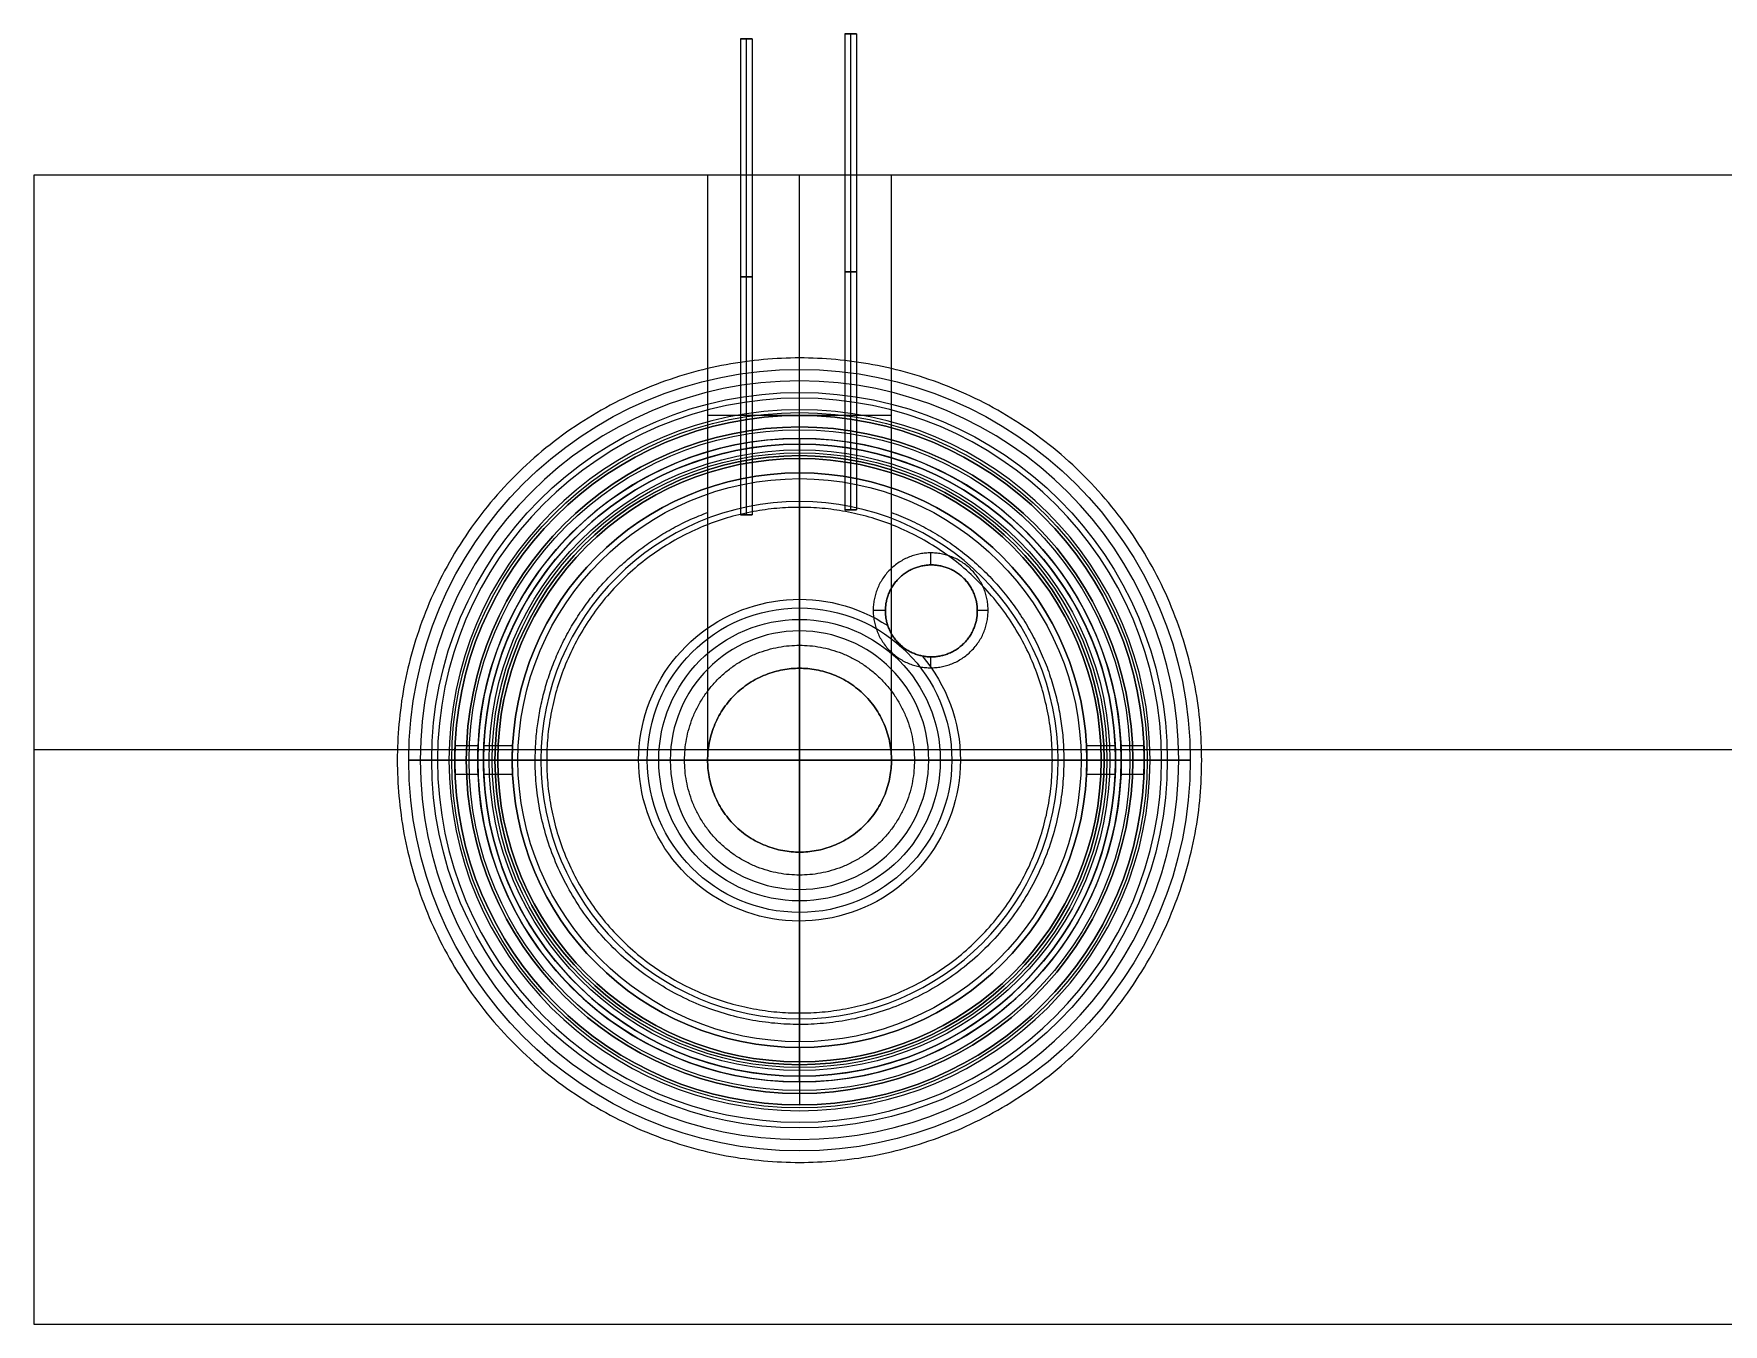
# Model space of a CAD drawing. Header units: millimetres. Extents: x 561 to 1161, y -49 to 63.
# Drawn here: x 561.2 to 708.2, y -49.1 to 63.2 of the extents above; entities that cross this region are included whole.
import ezdxf

# ---------------------------------------------------------------- set-up
doc = ezdxf.new("R2010")
doc.units = ezdxf.units.MM
for name, color, linetype, true_color in [('bobines', 32, 'Continuous', 0xcb5a22), ('Case', 168, 'Continuous', 0x0b0b0b), ('imprimé', 152, 'Continuous', 0x1456c0), ('MDF', 33, 'Continuous', 0xc5a573)]:
    doc.layers.add(name, color=color, linetype=linetype, true_color=true_color)

msp = doc.modelspace()

# ---------------------------------------------------------------- linework, layer by layer
at = {"layer": 'bobines'}
for p, q in [((631.77, 63.21, -188.36), (632.77, 63.21, -188.36)), ((632.27, 63.21, -188.86), (632.27, 63.21, -187.86)), ((622.69, 62.77, -188.36), (623.69, 62.77, -188.36)), ((623.19, 62.77, -188.86), (623.19, 62.77, -187.86)), ((622.69, 21.35, -188.36), (623.69, 21.35, -188.36)), ((623.19, 21.35, -188.86), (623.19, 21.35, -187.86)), ((627.82, 22, -187.15), (627.82, 10, -187.15)), ((627.82, 22, -189.45), (627.82, 10, -189.45)), ((631.77, 21.78, -188.36), (632.77, 21.78, -188.36)), ((632.27, 21.78, -188.86), (632.27, 21.78, -187.86)), ((605.82, 0, -187.15), (617.82, 0, -187.15)), ((605.82, 0, -189.45), (617.82, 0, -189.45)), ((637.82, 0, -187.15), (649.82, 0, -187.15)), ((637.82, 0, -189.45), (649.82, 0, -189.45)), ((627.82, -10, -187.15), (627.82, -22, -187.15)), ((627.82, -10, -189.45), (627.82, -22, -189.45))]:
    msp.add_line(p, q, dxfattribs=at)
at = {"layer": 'bobines', "extrusion": (0, -1, 0)}
for points in [[(632.77, 63.21, -188.36), (632.77, 63.21, -187.86), (632.27, 63.21, -187.86), (631.77, 63.21, -187.86), (631.77, 63.21, -188.36), (631.77, 63.21, -188.86), (632.27, 63.21, -188.86), (632.77, 63.21, -188.86), (632.77, 63.21, -188.36)], [(623.69, 62.77, -188.36), (623.69, 62.77, -187.86), (623.19, 62.77, -187.86), (622.69, 62.77, -187.86), (622.69, 62.77, -188.36), (622.69, 62.77, -188.86), (623.19, 62.77, -188.86), (623.69, 62.77, -188.86), (623.69, 62.77, -188.36)], [(623.69, 42.06, -188.36), (623.69, 42.06, -187.86), (623.19, 42.06, -187.86), (622.69, 42.06, -187.86), (622.69, 42.06, -188.36), (622.69, 42.06, -188.86), (623.19, 42.06, -188.86), (623.69, 42.06, -188.86), (623.69, 42.06, -188.36)], [(632.77, 42.5, -188.36), (632.77, 42.5, -187.86), (632.27, 42.5, -187.86), (631.77, 42.5, -187.86), (631.77, 42.5, -188.36), (631.77, 42.5, -188.86), (632.27, 42.5, -188.86), (632.77, 42.5, -188.86), (632.77, 42.5, -188.36)], [(623.69, 21.35, -188.36), (623.69, 21.35, -187.86), (623.19, 21.35, -187.86), (622.69, 21.35, -187.86), (622.69, 21.35, -188.36), (622.69, 21.35, -188.86), (623.19, 21.35, -188.86), (623.69, 21.35, -188.86), (623.69, 21.35, -188.36)], [(632.77, 21.78, -188.36), (632.77, 21.78, -187.86), (632.27, 21.78, -187.86), (631.77, 21.78, -187.86), (631.77, 21.78, -188.36), (631.77, 21.78, -188.86), (632.27, 21.78, -188.86), (632.77, 21.78, -188.86), (632.77, 21.78, -188.36)]]:
    msp.add_rational_spline(points, [1, 0.707106781187, 1, 0.707106781187, 1, 0.707106781187, 1, 0.707106781187, 1], degree=2, knots=[0, 0, 0, 0.785398, 0.785398, 1.570796, 1.570796, 2.356194, 2.356194, 3.141593, 3.141593, 3.141593], dxfattribs=at)
at = {"layer": 'bobines'}
for points in [[(631.77, 63.21, -188.36), (631.77, 42.5, -188.36), (631.77, 21.78, -188.36)], [(632.27, 63.21, -187.86), (632.27, 42.5, -187.86), (632.27, 21.78, -187.86)], [(632.27, 63.21, -188.86), (632.27, 42.5, -188.86), (632.27, 21.78, -188.86)], [(632.77, 63.21, -188.36), (632.77, 42.5, -188.36), (632.77, 21.78, -188.36)], [(622.69, 62.77, -188.36), (622.69, 42.06, -188.36), (622.69, 21.35, -188.36)], [(623.19, 62.77, -187.86), (623.19, 42.06, -187.86), (623.19, 21.35, -187.86)], [(623.19, 62.77, -188.86), (623.19, 42.06, -188.86), (623.19, 21.35, -188.86)], [(623.69, 62.77, -188.36), (623.69, 42.06, -188.36), (623.69, 21.35, -188.36)], [(627.82, 22, -187.15), (627.82, 22, -188.3), (627.82, 22, -189.45)], [(627.82, 10, -189.45), (627.82, 10, -188.3), (627.82, 10, -187.15)], [(617.82, 0, -189.45), (617.82, 0, -188.3), (617.82, 0, -187.15)], [(605.82, 0, -187.15), (605.82, 0, -188.3), (605.82, 0, -189.45)], [(637.82, 0, -189.45), (637.82, 0, -188.3), (637.82, 0, -187.15)], [(649.82, 0, -187.15), (649.82, 0, -188.3), (649.82, 0, -189.45)], [(627.82, -10, -189.45), (627.82, -10, -188.3), (627.82, -10, -187.15)], [(627.82, -22, -187.15), (627.82, -22, -188.3), (627.82, -22, -189.45)]]:
    msp.add_open_spline(points, degree=2, dxfattribs=at)
for points, knots in [([(649.82, 0, -187.15), (649.82, -22, -187.15), (627.82, -22, -187.15), (605.82, -22, -187.15), (605.82, 0, -187.15), (605.82, 22, -187.15), (627.82, 22, -187.15), (649.82, 22, -187.15), (649.82, 0, -187.15)], [0, 0, 0, 34.557519, 34.557519, 69.115038, 69.115038, 103.672558, 103.672558, 138.230077, 138.230077, 138.230077]), ([(649.82, 0, -189.45), (649.82, -22, -189.45), (627.82, -22, -189.45), (605.82, -22, -189.45), (605.82, 0, -189.45), (605.82, 22, -189.45), (627.82, 22, -189.45), (649.82, 22, -189.45), (649.82, 0, -189.45)], [0, 0, 0, 34.557519, 34.557519, 69.115038, 69.115038, 103.672558, 103.672558, 138.230077, 138.230077, 138.230077]), ([(649.82, 0, -188.3), (649.82, -22, -188.3), (627.82, -22, -188.3), (605.82, -22, -188.3), (605.82, 0, -188.3), (605.82, 22, -188.3), (627.82, 22, -188.3), (649.82, 22, -188.3), (649.82, 0, -188.3)], [0, 0, 0, 34.557519, 34.557519, 69.115038, 69.115038, 103.672558, 103.672558, 138.230077, 138.230077, 138.230077]), ([(637.82, 0, -187.15), (637.82, 10, -187.15), (627.82, 10, -187.15), (617.82, 10, -187.15), (617.82, 0, -187.15), (617.82, -10, -187.15), (627.82, -10, -187.15), (637.82, -10, -187.15), (637.82, 0, -187.15)], [0, 0, 0, 15.707963, 15.707963, 31.415927, 31.415927, 47.12389, 47.12389, 62.831853, 62.831853, 62.831853]), ([(637.82, 0, -189.45), (637.82, 10, -189.45), (627.82, 10, -189.45), (617.82, 10, -189.45), (617.82, 0, -189.45), (617.82, -10, -189.45), (627.82, -10, -189.45), (637.82, -10, -189.45), (637.82, 0, -189.45)], [0, 0, 0, 15.707963, 15.707963, 31.415927, 31.415927, 47.12389, 47.12389, 62.831853, 62.831853, 62.831853]), ([(637.82, 0, -188.43), (637.82, 10, -188.43), (627.82, 10, -188.43), (617.82, 10, -188.43), (617.82, 0, -188.43), (617.82, -10, -188.43), (627.82, -10, -188.43), (637.82, -10, -188.43), (637.82, 0, -188.43)], [0, 0, 0, 15.707963, 15.707963, 31.415927, 31.415927, 47.12389, 47.12389, 62.831853, 62.831853, 62.831853])]:
    msp.add_rational_spline(points, [1, 0.707106781187, 1, 0.707106781187, 1, 0.707106781187, 1, 0.707106781187, 1], degree=2, knots=knots, dxfattribs=at)
at = {"layer": 'Case'}
for p, q in [((639.23, 18.04, 70.71), (639.23, 16.99, 70.71)), ((634.23, 13.04, 70.71), (635.29, 13.04, 70.71)), ((643.29, 13.04, 70.71), (644.23, 13.04, 70.71)), ((639.23, 8.99, 70.71), (639.23, 8.04, 70.71))]:
    msp.add_line(p, q, dxfattribs=at)
at = {"layer": 'Case', "extrusion": (1, 0, 0)}
for points in [[(30, -30.09), (34, -63.09)], [(34, -63.09), (26.5, -68.09)], [(30, 49.91), (33, 67.91)], [(33, 67.91), (28, 71.91)], [(30, -6.09), (30, -30.09)], [(30, -5.59), (30, 49.91)], [(24.5, -66.09), (29, -63.09)], [(29, -63.09), (25, -30.09)], [(28, 10.41), (28, -5.59)], [(27.5, 8.91), (27.5, -6.09)], [(22.5, 68.91), (27.5, 64.91)], [(27.5, 64.91), (25, 49.91)], [(25, 9.91), (26.5, 9.91)], [(25, -30.09), (25, 9.91)], [(25, 49.91), (25, 10.41)], [(0, -6.09), (0, -30.09)], [(0, -5.59), (0, 0.9)], [(0, 3.4), (0, 49.91)], [(0, 10.41), (0, 3.4)], [(0, 0.9), (0, -5.59)], [(0, 8.91), (0, 3.4)], [(0, 0.9), (0, -6.09)], [(0, -30.09), (0, 0.9)], [(0, 3.4), (0, 9.91)], [(0, 49.91), (0, 10.41)], [(0, -30.09), (0, 0.9)], [(0, 3.4), (0, 9.91)], [(0, 49.91), (0, 10.41)], [(0, 0.9), (0, -6.09)], [(0, 10.41), (0, 3.4)], [(0, 0.9), (0, -5.59)], [(0, -6.09), (0, -30.09)], [(0, -5.59), (0, 0.9)], [(0, 3.4), (0, 49.91)], [(0, 8.91), (0, 3.4)], [(-22.5, 68.91), (-27.5, 64.91)], [(-24.5, -66.09), (-29, -63.09)], [(-29, -63.09), (-25, -30.09)], [(-25, -30.09), (-25, 9.91)], [(-25, 9.91), (-26.5, 9.91)], [(-27.5, 64.91), (-25, 49.91)], [(-25, 49.91), (-25, 10.41)], [(-34, -63.09), (-26.5, -68.09)], [(-27.5, 8.91), (-27.5, -6.09)], [(-28, 10.41), (-28, -5.59)], [(-33, 67.91), (-28, 71.91)], [(-30, -6.09), (-30, -30.09)], [(-30, -30.09), (-34, -63.09)], [(-30, -5.59), (-30, 49.91)], [(-30, 49.91), (-33, 67.91)]]:
    msp.add_lwpolyline(points, dxfattribs=at)
at = {"layer": 'Case'}
for points in [[(627.82, 27.5), (627.82, 30)], [(627.82, 28), (627.82, 30)], [(627.82, 28), (627.82, 8)], [(627.82, 25), (627.82, 28)], [(627.82, 26.5), (627.82, 0)], [(627.82, 0), (627.82, 24.5)], [(627.82, 8), (627.82, 22.5)], [(600.32, 0), (597.82, 0)], [(599.82, 0), (597.82, 0)], [(599.82, 0), (619.82, 0)], [(602.82, 0), (599.82, 0)], [(601.32, 0), (627.82, 0)], [(627.82, 0), (603.32, 0)], [(619.82, 0), (605.32, 0)], [(627.82, 0), (652.32, 0)], [(654.32, 0), (627.82, 0)], [(627.82, -26.5), (627.82, 0)], [(627.82, 0), (627.82, -24.5)], [(655.82, 0), (635.82, 0)], [(635.82, 0), (650.32, 0)], [(652.82, 0), (655.82, 0)], [(655.32, 0), (657.82, 0)], [(655.82, 0), (657.82, 0)], [(627.82, -28), (627.82, -8)], [(627.82, -8), (627.82, -22.5)], [(627.82, -25), (627.82, -28)], [(627.82, -27.5), (627.82, -30)], [(627.82, -28), (627.82, -30)]]:
    msp.add_lwpolyline(points, dxfattribs=at)
at = {"layer": 'Case', "extrusion": (0, 1, 0)}
for points in [[(-597.82, -30.09), (-593.82, -63.09)], [(-593.82, -63.09), (-601.32, -68.09)], [(-597.82, 49.91), (-594.82, 67.91)], [(-594.82, 67.91), (-599.82, 71.91)], [(-603.32, -66.09), (-598.82, -63.09)], [(-598.82, -63.09), (-602.82, -30.09)], [(-605.32, 68.91), (-600.32, 64.91)], [(-600.32, 64.91), (-602.82, 49.91)], [(-602.82, 9.91), (-601.32, 9.91)], [(-650.32, 68.91), (-655.32, 64.91)], [(-652.32, -66.09), (-656.82, -63.09)], [(-652.82, 9.91), (-654.32, 9.91)], [(-656.82, -63.09), (-652.82, -30.09)], [(-655.32, 64.91), (-652.82, 49.91)], [(-661.82, -63.09), (-654.32, -68.09)], [(-660.82, 67.91), (-655.82, 71.91)], [(-657.82, -30.09), (-661.82, -63.09)], [(-657.82, 49.91), (-660.82, 67.91)]]:
    msp.add_lwpolyline(points, dxfattribs=at)
at = {"layer": 'Case'}
for centre, radius in [((627.82, 0, -63.09), 34), ((627.82, 0, -46.59), 32), ((627.82, 0, -65.59), 30.25), ((627.82, 0, -6.09), 30), ((627.82, 0, -30.09), 30), ((627.82, 0, -18.09), 30), ((627.82, 0, -63.09), 29), ((627.82, 0, -6.09), 28.75), ((627.82, 0, -6.09), 27.5), ((627.82, 0, 8.91), 27.5), ((627.82, 0, -46.59), 27), ((627.82, 0, 9.41), 27), ((627.82, 0, -64.59), 26.75), ((627.82, 0, -68.09), 26.5), ((627.82, 0, 9.91), 26.5), ((627.82, 0, 9.91), 26.25), ((627.82, 0, -30.09), 25), ((627.82, 0, 9.91), 25), ((627.82, 0, -10.09), 25), ((627.82, 0, -66.09), 24.5), ((627.82, 0, -68.09), 13.25), ((627.82, 0, -66.09), 12.25)]:
    msp.add_circle(centre, radius, dxfattribs=at)
at = {"layer": 'Case', "extrusion": (0, 0, -1)}
for centre, radius in [((-627.82, 0, -67.91), 33), ((-627.82, 0, -58.91), 31.5), ((-627.82, 0, -69.91), 30.5), ((-627.82, 0, 5.59), 30), ((-627.82, 0, -49.91), 30), ((-627.82, 0, -22.16), 30), ((-627.82, 0, 5.59), 29), ((-627.82, 0, -10.41), 28), ((-627.82, 0, 5.59), 28), ((-627.82, 0, -71.91), 28), ((-627.82, 0, -64.91), 27.5), ((-627.82, 0, -10.41), 26.5), ((-627.82, 0, -57.41), 26.25), ((-627.82, 0, -49.91), 25), ((-627.82, 0, -10.41), 25), ((-627.82, 0, -66.91), 25), ((-627.82, 0, -30.16), 25), ((-627.82, 0, -68.91), 22.5), ((-627.82, 0, -68.91), 11.25)]:
    msp.add_circle(centre, radius, dxfattribs=at)
for centre, radius, start, end in [((-627.82, 0, -2.41), 28, 2.5066, 177.4934), ((-627.82, 0, -71.91), 14, 180, 123.2653), ((-627.82, 0, -71.91), 14, 139.6252, 180), ((-627.82, 0, -2.41), 28, 182.5066, 357.4934)]:
    msp.add_arc(centre, radius, start, end, dxfattribs=at)
at = {"layer": 'Case'}
for start, end in [(2.5535, 177.4465), (182.5535, 357.4465)]:
    msp.add_arc((627.82, 0, 1.91), 27.5, start, end, dxfattribs=at)
for points in [[(627.82, 27.5, 8.91), (627.82, 27, 9.41), (627.82, 26.5, 9.91)], [(639.23, 18.04, 70.71), (639.23, 18.04, 69.81), (639.23, 18.04, 68.91)], [(639.29, 16.99, 71.91), (639.29, 16.99, 71.31), (639.29, 16.99, 70.71)], [(634.23, 13.04, 70.71), (634.23, 13.04, 69.81), (634.23, 13.04, 68.91)], [(635.29, 12.99, 71.91), (635.29, 12.99, 71.31), (635.29, 12.99, 70.71)], [(643.29, 12.99, 71.91), (643.29, 12.99, 71.31), (643.29, 12.99, 70.71)], [(644.23, 13.04, 70.71), (644.23, 13.04, 69.81), (644.23, 13.04, 68.91)], [(639.29, 8.99, 71.91), (639.29, 8.99, 71.31), (639.29, 8.99, 70.71)], [(627.82, 8, 71.91), (627.82, 8, 70.41), (627.82, 8, 68.91)], [(639.23, 8.04, 70.71), (639.23, 8.04, 69.81), (639.23, 8.04, 68.91)], [(599.82, 0, 0.9), (598.82, 0, 0.9), (597.82, 0, 0.9)], [(599.85, 1.25, 2.15), (598.85, 1.25, 2.15), (597.85, 1.25, 2.15)], [(602.82, 0, 0.9), (601.57, 0, 0.9), (600.32, 0, 0.9)], [(600.32, 0, 8.91), (600.82, 0, 9.41), (601.32, 0, 9.91)], [(602.85, 1.25, 2.15), (601.6, 1.25, 2.15), (600.35, 1.25, 2.15)], [(635.82, 0, 71.91), (635.82, 0, 70.41), (635.82, 0, 68.91)], [(655.29, 1.25, 2.15), (654.04, 1.25, 2.15), (652.79, 1.25, 2.15)], [(655.32, 0, 0.9), (654.07, 0, 0.9), (652.82, 0, 0.9)], [(657.79, 1.25, 2.15), (656.79, 1.25, 2.15), (655.79, 1.25, 2.15)], [(657.82, 0, 0.9), (656.82, 0, 0.9), (655.82, 0, 0.9)], [(599.82, 0, 3.4), (598.82, 0, 3.4), (597.82, 0, 3.4)], [(599.85, -1.25, 2.15), (598.85, -1.25, 2.15), (597.85, -1.25, 2.15)], [(602.82, 0, 3.4), (601.57, 0, 3.4), (600.32, 0, 3.4)], [(602.85, -1.25, 2.15), (601.6, -1.25, 2.15), (600.35, -1.25, 2.15)], [(619.82, 0, 71.91), (619.82, 0, 70.41), (619.82, 0, 68.91)], [(655.29, -1.25, 2.15), (654.04, -1.25, 2.15), (652.79, -1.25, 2.15)], [(655.32, 0, 3.4), (654.07, 0, 3.4), (652.82, 0, 3.4)], [(655.32, 0, 8.91), (654.82, 0, 9.41), (654.32, 0, 9.91)], [(657.79, -1.25, 2.15), (656.79, -1.25, 2.15), (655.79, -1.25, 2.15)], [(657.82, 0, 3.4), (656.82, 0, 3.4), (655.82, 0, 3.4)], [(627.82, -8, 71.91), (627.82, -8, 70.41), (627.82, -8, 68.91)], [(627.82, -27.5, 8.91), (627.82, -27, 9.41), (627.82, -26.5, 9.91)]]:
    msp.add_open_spline(points, degree=2, dxfattribs=at)
for points, knots in [([(644.23, 13.04, 70.71), (644.23, 8.04, 70.71), (639.23, 8.04, 70.71), (634.23, 8.04, 70.71), (634.23, 13.04, 70.71), (634.23, 18.04, 70.71), (639.23, 18.04, 70.71), (644.23, 18.04, 70.71), (644.23, 13.04, 70.71)], [0, 0, 0, 7.853982, 7.853982, 15.707963, 15.707963, 23.561945, 23.561945, 31.415927, 31.415927, 31.415927]), ([(644.23, 13.04, 68.91), (644.23, 8.04, 68.91), (639.23, 8.04, 68.91), (634.23, 8.04, 68.91), (634.23, 13.04, 68.91), (634.23, 18.04, 68.91), (639.23, 18.04, 68.91), (644.23, 18.04, 68.91), (644.23, 13.04, 68.91)], [0, 0, 0, 7.853982, 7.853982, 15.707963, 15.707963, 23.561945, 23.561945, 31.415927, 31.415927, 31.415927]), ([(644.23, 13.04, 69.21), (644.23, 8.04, 69.21), (639.23, 8.04, 69.21), (634.23, 8.04, 69.21), (634.23, 13.04, 69.21), (634.23, 18.04, 69.21), (639.23, 18.04, 69.21), (644.23, 18.04, 69.21), (644.23, 13.04, 69.21)], [0, 0, 0, 7.853982, 7.853982, 15.707963, 15.707963, 23.561945, 23.561945, 31.415927, 31.415927, 31.415927]), ([(643.29, 12.99, 70.71), (643.29, 16.99, 70.71), (639.29, 16.99, 70.71), (635.29, 16.99, 70.71), (635.29, 12.99, 70.71), (635.29, 8.99, 70.71), (639.29, 8.99, 70.71), (643.29, 8.99, 70.71), (643.29, 12.99, 70.71)], [-25.132741, -25.132741, -25.132741, -18.849556, -18.849556, -12.566371, -12.566371, -6.283185, -6.283185, 0, 0, 0]), ([(643.29, 12.99, 71.91), (643.29, 16.99, 71.91), (639.29, 16.99, 71.91), (635.29, 16.99, 71.91), (635.29, 12.99, 71.91), (635.29, 8.99, 71.91), (639.29, 8.99, 71.91), (643.29, 8.99, 71.91), (643.29, 12.99, 71.91)], [-25.132741, -25.132741, -25.132741, -18.849556, -18.849556, -12.566371, -12.566371, -6.283185, -6.283185, 0, 0, 0]), ([(643.29, 12.99, 71.24), (643.29, 8.99, 71.24), (639.29, 8.99, 71.24), (635.29, 8.99, 71.24), (635.29, 12.99, 71.24), (635.29, 16.99, 71.24), (639.29, 16.99, 71.24), (643.29, 16.99, 71.24), (643.29, 12.99, 71.24)], [0, 0, 0, 6.283185, 6.283185, 12.566371, 12.566371, 18.849556, 18.849556, 25.132741, 25.132741, 25.132741]), ([(635.82, 0, 71.91), (635.82, 8, 71.91), (627.82, 8, 71.91), (619.82, 8, 71.91), (619.82, 0, 71.91), (619.82, -8, 71.91), (627.82, -8, 71.91), (635.82, -8, 71.91), (635.82, 0, 71.91)], [-50.265482, -50.265482, -50.265482, -37.699112, -37.699112, -25.132741, -25.132741, -12.566371, -12.566371, 0, 0, 0]), ([(635.82, 0, 68.91), (635.82, -8, 68.91), (627.82, -8, 68.91), (619.82, -8, 68.91), (619.82, 0, 68.91), (619.82, 8, 68.91), (627.82, 8, 68.91), (635.82, 8, 68.91), (635.82, 0, 68.91)], [0, 0, 0, 12.566371, 12.566371, 25.132741, 25.132741, 37.699112, 37.699112, 50.265482, 50.265482, 50.265482]), ([(635.82, 0, 71.26), (635.82, -8, 71.26), (627.82, -8, 71.26), (619.82, -8, 71.26), (619.82, 0, 71.26), (619.82, 8, 71.26), (627.82, 8, 71.26), (635.82, 8, 71.26), (635.82, 0, 71.26)], [0, 0, 0, 12.566371, 12.566371, 25.132741, 25.132741, 37.699112, 37.699112, 50.265482, 50.265482, 50.265482])]:
    msp.add_rational_spline(points, [1, 0.707106781187, 1, 0.707106781187, 1, 0.707106781187, 1, 0.707106781187, 1], degree=2, knots=knots, dxfattribs=at)
for points, knots in [([(597.85, 1.25, 2.15), (597.85, 1.25, 1.99), (597.85, 1.22, 1.83), (597.84, 1.09, 1.52), (597.84, 1, 1.39), (597.83, 0.77, 1.15), (597.83, 0.63, 1.06), (597.82, 0.33, 0.94), (597.82, 0.16, 0.9), (597.82, 0, 0.9), (597.82, -0.16, 0.9), (597.82, -0.33, 0.94), (597.83, -0.63, 1.06), (597.83, -0.77, 1.15), (597.84, -1, 1.39), (597.84, -1.09, 1.52), (597.85, -1.22, 1.83), (597.85, -1.25, 1.99), (597.85, -1.25, 2.15), (597.85, -1.25, 2.32), (597.85, -1.22, 2.48), (597.84, -1.09, 2.78), (597.84, -1, 2.92), (597.83, -0.77, 3.15), (597.83, -0.63, 3.25), (597.82, -0.33, 3.37), (597.82, -0.16, 3.4), (597.82, 0, 3.4), (597.82, 0.16, 3.4), (597.82, 0.33, 3.37), (597.83, 0.63, 3.25), (597.83, 0.77, 3.15), (597.84, 1, 2.92), (597.84, 1.09, 2.78), (597.85, 1.22, 2.48), (597.85, 1.25, 2.32), (597.85, 1.25, 2.15)], [0, 0, 0, 0, 0.494101, 0.494101, 0.98818, 0.98818, 1.482259, 1.482259, 1.976359, 1.976359, 1.976359, 2.47046, 2.47046, 2.964539, 2.964539, 3.458618, 3.458618, 3.952719, 3.952719, 3.952719, 4.44682, 4.44682, 4.940899, 4.940899, 5.434978, 5.434978, 5.929078, 5.929078, 5.929078, 6.423179, 6.423179, 6.917258, 6.917258, 7.411337, 7.411337, 7.905438, 7.905438, 7.905438, 7.905438]), ([(599.85, 1.25, 2.15), (599.85, 1.25, 2.32), (599.85, 1.22, 2.48), (599.84, 1.09, 2.78), (599.84, 1, 2.92), (599.83, 0.77, 3.15), (599.83, 0.63, 3.25), (599.82, 0.33, 3.37), (599.82, 0.16, 3.4), (599.82, 0, 3.4), (599.82, -0.16, 3.4), (599.82, -0.33, 3.37), (599.83, -0.63, 3.25), (599.83, -0.77, 3.15), (599.84, -1, 2.92), (599.84, -1.09, 2.78), (599.85, -1.22, 2.48), (599.85, -1.25, 2.32), (599.85, -1.25, 2.15), (599.85, -1.25, 1.99), (599.85, -1.22, 1.83), (599.84, -1.09, 1.52), (599.84, -1, 1.39), (599.83, -0.77, 1.15), (599.83, -0.63, 1.06), (599.82, -0.33, 0.94), (599.82, -0.16, 0.9), (599.82, 0, 0.9), (599.82, 0.16, 0.9), (599.82, 0.33, 0.94), (599.83, 0.63, 1.06), (599.83, 0.77, 1.15), (599.84, 1, 1.39), (599.84, 1.09, 1.52), (599.85, 1.22, 1.83), (599.85, 1.25, 1.99), (599.85, 1.25, 2.15)], [0, 0, 0, 0, 0.494111, 0.494111, 0.988196, 0.988196, 1.482282, 1.482282, 1.976393, 1.976393, 1.976393, 2.470503, 2.470503, 2.964589, 2.964589, 3.458674, 3.458674, 3.952785, 3.952785, 3.952785, 4.446896, 4.446896, 4.940981, 4.940981, 5.435067, 5.435067, 5.929178, 5.929178, 5.929178, 6.423288, 6.423288, 6.917374, 6.917374, 7.411459, 7.411459, 7.90557, 7.90557, 7.90557, 7.90557]), ([(600.35, 1.25, 2.15), (600.35, 1.25, 1.99), (600.35, 1.22, 1.83), (600.34, 1.09, 1.52), (600.34, 1, 1.39), (600.33, 0.77, 1.15), (600.33, 0.63, 1.06), (600.32, 0.33, 0.94), (600.32, 0.16, 0.9), (600.32, 0, 0.9), (600.32, -0.16, 0.9), (600.32, -0.33, 0.94), (600.33, -0.63, 1.06), (600.33, -0.77, 1.15), (600.34, -1, 1.39), (600.34, -1.09, 1.52), (600.35, -1.22, 1.83), (600.35, -1.25, 1.99), (600.35, -1.25, 2.15), (600.35, -1.25, 2.32), (600.35, -1.22, 2.48), (600.34, -1.09, 2.78), (600.34, -1, 2.92), (600.33, -0.77, 3.15), (600.33, -0.63, 3.25), (600.32, -0.33, 3.37), (600.32, -0.16, 3.4), (600.32, 0, 3.4), (600.32, 0.16, 3.4), (600.32, 0.33, 3.37), (600.33, 0.63, 3.25), (600.33, 0.77, 3.15), (600.34, 1, 2.92), (600.34, 1.09, 2.78), (600.35, 1.22, 2.48), (600.35, 1.25, 2.32), (600.35, 1.25, 2.15)], [0, 0, 0, 0, 0.494114, 0.494114, 0.988201, 0.988201, 1.482288, 1.482288, 1.976402, 1.976402, 1.976402, 2.470515, 2.470515, 2.964603, 2.964603, 3.45869, 3.45869, 3.952804, 3.952804, 3.952804, 4.446917, 4.446917, 4.941005, 4.941005, 5.435092, 5.435092, 5.929206, 5.929206, 5.929206, 6.423319, 6.423319, 6.917407, 6.917407, 7.411494, 7.411494, 7.905608, 7.905608, 7.905608, 7.905608]), ([(602.85, 1.25, 2.15), (602.85, 1.25, 2.32), (602.85, 1.22, 2.48), (602.84, 1.09, 2.78), (602.84, 1, 2.92), (602.83, 0.77, 3.15), (602.83, 0.63, 3.25), (602.82, 0.33, 3.37), (602.82, 0.16, 3.4), (602.82, 0, 3.4), (602.82, -0.16, 3.4), (602.82, -0.33, 3.37), (602.83, -0.63, 3.25), (602.83, -0.77, 3.15), (602.84, -1, 2.92), (602.84, -1.09, 2.78), (602.85, -1.22, 2.48), (602.85, -1.25, 2.32), (602.85, -1.25, 2.15), (602.85, -1.25, 1.99), (602.85, -1.22, 1.83), (602.84, -1.09, 1.52), (602.84, -1, 1.39), (602.83, -0.77, 1.15), (602.83, -0.63, 1.06), (602.82, -0.33, 0.94), (602.82, -0.16, 0.9), (602.82, 0, 0.9), (602.82, 0.16, 0.9), (602.82, 0.33, 0.94), (602.83, 0.63, 1.06), (602.83, 0.77, 1.15), (602.84, 1, 1.39), (602.84, 1.09, 1.52), (602.85, 1.22, 1.83), (602.85, 1.25, 1.99), (602.85, 1.25, 2.15)], [0, 0, 0, 0, 0.49413, 0.49413, 0.988229, 0.988229, 1.482327, 1.482327, 1.976458, 1.976458, 1.976458, 2.470588, 2.470588, 2.964687, 2.964687, 3.458785, 3.458785, 3.952916, 3.952916, 3.952916, 4.447046, 4.447046, 4.941144, 4.941144, 5.435243, 5.435243, 5.929373, 5.929373, 5.929373, 6.423504, 6.423504, 6.917602, 6.917602, 7.411701, 7.411701, 7.905831, 7.905831, 7.905831, 7.905831]), ([(652.79, 1.25, 2.15), (652.79, 1.25, 1.99), (652.79, 1.22, 1.83), (652.8, 1.09, 1.52), (652.8, 1, 1.39), (652.81, 0.77, 1.15), (652.81, 0.63, 1.06), (652.82, 0.33, 0.94), (652.82, 0.16, 0.9), (652.82, 0, 0.9)], [0, 0, 0, 0, 0.49413, 0.49413, 0.988229, 0.988229, 1.482327, 1.482327, 1.976458, 1.976458, 1.976458, 1.976458]), ([(652.82, 0, 3.4), (652.82, 0.16, 3.4), (652.82, 0.33, 3.37), (652.81, 0.63, 3.25), (652.81, 0.77, 3.15), (652.8, 1, 2.92), (652.8, 1.09, 2.78), (652.79, 1.22, 2.48), (652.79, 1.25, 2.32), (652.79, 1.25, 2.15)], [0, 0, 0, 0, 0.49413, 0.49413, 0.988229, 0.988229, 1.482327, 1.482327, 1.976458, 1.976458, 1.976458, 1.976458]), ([(652.82, 0, 0.9), (652.82, -0.16, 0.9), (652.82, -0.33, 0.94), (652.81, -0.63, 1.06), (652.81, -0.77, 1.15), (652.8, -1, 1.39), (652.8, -1.09, 1.52), (652.79, -1.22, 1.83), (652.79, -1.25, 1.99), (652.79, -1.25, 2.15), (652.79, -1.25, 2.32), (652.79, -1.22, 2.48), (652.8, -1.09, 2.78), (652.8, -1, 2.92), (652.81, -0.77, 3.15), (652.81, -0.63, 3.25), (652.82, -0.33, 3.37), (652.82, -0.16, 3.4), (652.82, 0, 3.4)], [0, 0, 0, 0, 0.49413, 0.49413, 0.988229, 0.988229, 1.482327, 1.482327, 1.976458, 1.976458, 1.976458, 2.470588, 2.470588, 2.964687, 2.964687, 3.458785, 3.458785, 3.952916, 3.952916, 3.952916, 3.952916]), ([(655.32, 0, 0.9), (655.32, 0.16, 0.9), (655.32, 0.33, 0.94), (655.31, 0.63, 1.06), (655.31, 0.77, 1.15), (655.3, 1, 1.39), (655.3, 1.09, 1.52), (655.29, 1.22, 1.83), (655.29, 1.25, 1.99), (655.29, 1.25, 2.15)], [0, 0, 0, 0, 0.494114, 0.494114, 0.988201, 0.988201, 1.482288, 1.482288, 1.976402, 1.976402, 1.976402, 1.976402]), ([(655.29, 1.25, 2.15), (655.29, 1.25, 2.32), (655.29, 1.22, 2.48), (655.3, 1.09, 2.78), (655.3, 1, 2.92), (655.31, 0.77, 3.15), (655.31, 0.63, 3.25), (655.32, 0.33, 3.37), (655.32, 0.16, 3.4), (655.32, 0, 3.4)], [0, 0, 0, 0, 0.494114, 0.494114, 0.988201, 0.988201, 1.482288, 1.482288, 1.976402, 1.976402, 1.976402, 1.976402]), ([(655.32, 0, 3.4), (655.32, -0.16, 3.4), (655.32, -0.33, 3.37), (655.31, -0.63, 3.25), (655.31, -0.77, 3.15), (655.3, -1, 2.92), (655.3, -1.09, 2.78), (655.29, -1.22, 2.48), (655.29, -1.25, 2.32), (655.29, -1.25, 2.15), (655.29, -1.25, 1.99), (655.29, -1.22, 1.83), (655.3, -1.09, 1.52), (655.3, -1, 1.39), (655.31, -0.77, 1.15), (655.31, -0.63, 1.06), (655.32, -0.33, 0.94), (655.32, -0.16, 0.9), (655.32, 0, 0.9)], [0, 0, 0, 0, 0.494114, 0.494114, 0.988201, 0.988201, 1.482288, 1.482288, 1.976402, 1.976402, 1.976402, 2.470516, 2.470516, 2.964603, 2.964603, 3.45869, 3.45869, 3.952804, 3.952804, 3.952804, 3.952804]), ([(655.79, 1.25, 2.15), (655.79, 1.25, 1.99), (655.79, 1.22, 1.83), (655.8, 1.09, 1.52), (655.8, 1, 1.39), (655.81, 0.77, 1.15), (655.81, 0.63, 1.06), (655.82, 0.33, 0.94), (655.82, 0.16, 0.9), (655.82, 0, 0.9)], [0, 0, 0, 0, 0.494111, 0.494111, 0.988196, 0.988196, 1.482282, 1.482282, 1.976393, 1.976393, 1.976393, 1.976393]), ([(655.82, 0, 3.4), (655.82, 0.16, 3.4), (655.82, 0.33, 3.37), (655.81, 0.63, 3.25), (655.81, 0.77, 3.15), (655.8, 1, 2.92), (655.8, 1.09, 2.78), (655.79, 1.22, 2.48), (655.79, 1.25, 2.32), (655.79, 1.25, 2.15)], [0, 0, 0, 0, 0.494111, 0.494111, 0.988196, 0.988196, 1.482282, 1.482282, 1.976393, 1.976393, 1.976393, 1.976393]), ([(655.82, 0, 0.9), (655.82, -0.16, 0.9), (655.82, -0.33, 0.94), (655.81, -0.63, 1.06), (655.81, -0.77, 1.15), (655.8, -1, 1.39), (655.8, -1.09, 1.52), (655.79, -1.22, 1.83), (655.79, -1.25, 1.99), (655.79, -1.25, 2.15), (655.79, -1.25, 2.32), (655.79, -1.22, 2.48), (655.8, -1.09, 2.78), (655.8, -1, 2.92), (655.81, -0.77, 3.15), (655.81, -0.63, 3.25), (655.82, -0.33, 3.37), (655.82, -0.16, 3.4), (655.82, 0, 3.4)], [0, 0, 0, 0, 0.494111, 0.494111, 0.988196, 0.988196, 1.482282, 1.482282, 1.976393, 1.976393, 1.976393, 2.470503, 2.470503, 2.964589, 2.964589, 3.458674, 3.458674, 3.952785, 3.952785, 3.952785, 3.952785]), ([(657.82, 0, 0.9), (657.82, 0.16, 0.9), (657.82, 0.33, 0.94), (657.81, 0.63, 1.06), (657.81, 0.77, 1.15), (657.8, 1, 1.39), (657.8, 1.09, 1.52), (657.8, 1.22, 1.83), (657.79, 1.25, 1.99), (657.79, 1.25, 2.15)], [0, 0, 0, 0, 0.494101, 0.494101, 0.98818, 0.98818, 1.482259, 1.482259, 1.976359, 1.976359, 1.976359, 1.976359]), ([(657.79, 1.25, 2.15), (657.79, 1.25, 2.32), (657.8, 1.22, 2.48), (657.8, 1.09, 2.78), (657.8, 1, 2.92), (657.81, 0.77, 3.15), (657.81, 0.63, 3.25), (657.82, 0.33, 3.37), (657.82, 0.16, 3.4), (657.82, 0, 3.4)], [0, 0, 0, 0, 0.494101, 0.494101, 0.98818, 0.98818, 1.482259, 1.482259, 1.976359, 1.976359, 1.976359, 1.976359]), ([(657.82, 0, 3.4), (657.82, -0.16, 3.4), (657.82, -0.33, 3.37), (657.81, -0.63, 3.25), (657.81, -0.77, 3.15), (657.8, -1, 2.92), (657.8, -1.09, 2.78), (657.8, -1.22, 2.48), (657.79, -1.25, 2.32), (657.79, -1.25, 2.15), (657.79, -1.25, 1.99), (657.8, -1.22, 1.83), (657.8, -1.09, 1.52), (657.8, -1, 1.39), (657.81, -0.77, 1.15), (657.81, -0.63, 1.06), (657.82, -0.33, 0.94), (657.82, -0.16, 0.9), (657.82, 0, 0.9)], [0, 0, 0, 0, 0.494101, 0.494101, 0.98818, 0.98818, 1.482259, 1.482259, 1.976359, 1.976359, 1.976359, 2.47046, 2.47046, 2.964539, 2.964539, 3.458618, 3.458618, 3.952719, 3.952719, 3.952719, 3.952719])]:
    msp.add_open_spline(points, degree=3, knots=knots, dxfattribs=at)
at = {"layer": 'imprimé'}
for p, q in [((561.19, 0.92, -124.76), (1161.19, 0.92, -124.76)), ((561.19, 0.92, -124.26), (1161.19, 0.92, -124.26))]:
    msp.add_line(p, q, dxfattribs=at)
for points in [[(1161.19, 50.92, -124.76), (861.19, 50.92, -124.76), (561.19, 50.92, -124.76)], [(561.19, 50.92, -124.76), (561.19, 50.92, -124.51), (561.19, 50.92, -124.26)], [(1161.19, 50.92, -124.26), (861.19, 50.92, -124.26), (561.19, 50.92, -124.26)], [(561.19, 50.92, -124.76), (561.19, 0.92, -124.76), (561.19, -49.08, -124.76)], [(561.19, 50.92, -124.26), (561.19, 0.92, -124.26), (561.19, -49.08, -124.26)], [(1161.19, 50.92, -124.51), (861.19, 50.92, -124.51), (561.19, 50.92, -124.51)], [(561.19, 50.92, -124.51), (561.19, 0.92, -124.51), (561.19, -49.08, -124.51)], [(561.19, 0.92, -124.76), (561.19, 0.92, -124.51), (561.19, 0.92, -124.26)], [(561.19, -49.08, -124.76), (861.19, -49.08, -124.76), (1161.19, -49.08, -124.76)], [(561.19, -49.08, -124.26), (861.19, -49.08, -124.26), (1161.19, -49.08, -124.26)], [(561.19, -49.08, -124.76), (561.19, -49.08, -124.51), (561.19, -49.08, -124.26)], [(561.19, -49.08, -124.51), (861.19, -49.08, -124.51), (1161.19, -49.08, -124.51)]]:
    msp.add_open_spline(points, degree=2, dxfattribs=at)
at = {"layer": 'MDF'}
for p, q in [((627.82, 0, -189.45), (627.82, 50.92, -189.45)), ((619.82, 30.03, -189.45), (635.82, 30.03, -189.45)), ((561.19, 0.92, -196.95), (1161.19, 0.92, -196.95)), ((561.19, 0.92, -186.95), (604.84, 0.92, -186.95)), ((561.19, 0.92, -68.21), (592.83, 0.92, -68.21)), ((561.19, 0.92, -48.21), (592.83, 0.92, -48.21)), ((627.82, 0, -189.45), (627.82, -23, -189.45)), ((650.8, 0.92, -186.95), (754.84, 0.92, -186.95)), ((662.81, 0.92, -68.21), (742.83, 0.92, -68.21)), ((662.81, 0.92, -48.21), (742.83, 0.92, -48.21)), ((604.82, 0, -189.45), (619.82, 0, -189.45)), ((635.82, 0, -189.45), (650.82, 0, -189.45))]:
    msp.add_line(p, q, dxfattribs=at)
for points in [[(1161.19, 50.92, -196.95), (861.19, 50.92, -196.95), (561.19, 50.92, -196.95)], [(561.19, 50.92, -196.95), (561.19, 50.92, -191.95), (561.19, 50.92, -186.95)], [(561.19, 50.92, -196.95), (561.19, 0.92, -196.95), (561.19, -49.08, -196.95)], [(561.19, 50.92, -186.95), (561.19, 0.92, -186.95), (561.19, -49.08, -186.95)], [(619.82, 50.92, -186.95), (590.51, 50.92, -186.95), (561.19, 50.92, -186.95)], [(1161.19, 50.92, -191.95), (861.19, 50.92, -191.95), (561.19, 50.92, -191.95)], [(561.19, 50.92, -191.95), (561.19, 0.92, -191.95), (561.19, -49.08, -191.95)], [(1161.19, 50.92, -68.21), (861.19, 50.92, -68.21), (561.19, 50.92, -68.21)], [(561.19, 50.92, -68.21), (561.19, 50.92, -58.21), (561.19, 50.92, -48.21)], [(1161.19, 50.92, -48.21), (861.19, 50.92, -48.21), (561.19, 50.92, -48.21)], [(561.19, 50.92, -68.21), (561.19, 0.92, -68.21), (561.19, -49.08, -68.21)], [(561.19, 50.92, -48.21), (561.19, 0.92, -48.21), (561.19, -49.08, -48.21)], [(1161.19, 50.92, -58.21), (861.19, 50.92, -58.21), (561.19, 50.92, -58.21)], [(561.19, 50.92, -58.21), (561.19, 0.92, -58.21), (561.19, -49.08, -58.21)], [(619.82, 50.92, -186.95), (619.82, 50.92, -188.2), (619.82, 50.92, -189.45)], [(635.82, 50.92, -189.45), (627.82, 50.92, -189.45), (619.82, 50.92, -189.45)], [(619.82, 50.92, -186.95), (619.82, 36.24, -186.95), (619.82, 21.56, -186.95)], [(619.82, 50.92, -189.45), (619.82, 25.46, -189.45), (619.82, 0, -189.45)], [(619.82, 50.92, -188.2), (619.82, 36.24, -188.2), (619.82, 21.56, -188.2)], [(635.82, 0, -189.45), (635.82, 25.46, -189.45), (635.82, 50.92, -189.45)], [(635.82, 50.92, -189.45), (635.82, 50.92, -188.2), (635.82, 50.92, -186.95)], [(635.82, 21.56, -186.95), (635.82, 36.24, -186.95), (635.82, 50.92, -186.95)], [(769.82, 50.92, -186.95), (702.82, 50.92, -186.95), (635.82, 50.92, -186.95)], [(635.82, 21.56, -188.2), (635.82, 36.24, -188.2), (635.82, 50.92, -188.2)], [(627.82, 35, -48.21), (627.82, 35, -58.21), (627.82, 35, -68.21)], [(619.82, 30.03, -189.45), (619.82, 30.03, -188.2), (619.82, 30.03, -186.95)], [(635.82, 30.03, -189.45), (635.82, 30.03, -188.2), (635.82, 30.03, -186.95)], [(619.82, 21.56, -186.95), (619.82, 21.56, -188.2), (619.82, 21.56, -189.45)], [(619.82, 21.56, -189.45), (619.82, 10.78, -189.45), (619.82, 0, -189.45)], [(635.82, 21.56, -189.45), (635.82, 21.56, -188.2), (635.82, 21.56, -186.95)], [(635.82, 0, -189.45), (635.82, 10.78, -189.45), (635.82, 21.56, -189.45)], [(561.19, 0.92, -196.95), (561.19, 0.92, -191.95), (561.19, 0.92, -186.95)], [(561.19, 0.92, -68.21), (561.19, 0.92, -58.21), (561.19, 0.92, -48.21)], [(619.82, 0, -189.45), (627.82, 0, -189.45), (635.82, 0, -189.45)], [(619.82, 0, -189.45), (619.82, 0, -189.45), (619.82, 0, -189.45)], [(627.82, 0, -189.45), (627.82, 0, -189.45), (627.82, 0, -189.45)], [(635.82, 0, -189.45), (635.82, 0, -189.45), (635.82, 0, -189.45)], [(650.82, 0, -186.95), (650.82, 0, -188.2), (650.82, 0, -189.45)], [(662.82, 0, -48.21), (662.82, 0, -58.21), (662.82, 0, -68.21)], [(592.82, 0, -48.21), (592.82, 0, -58.21), (592.82, 0, -68.21)], [(604.82, 0, -186.95), (604.82, 0, -188.2), (604.82, 0, -189.45)], [(619.82, 0, -189.45), (627.82, 0, -189.45), (635.82, 0, -189.45)], [(627.82, -23, -186.95), (627.82, -23, -188.2), (627.82, -23, -189.45)], [(627.82, -35, -48.21), (627.82, -35, -58.21), (627.82, -35, -68.21)], [(561.19, -49.08, -196.95), (861.19, -49.08, -196.95), (1161.19, -49.08, -196.95)], [(561.19, -49.08, -186.95), (861.19, -49.08, -186.95), (1161.19, -49.08, -186.95)], [(561.19, -49.08, -196.95), (561.19, -49.08, -191.95), (561.19, -49.08, -186.95)], [(561.19, -49.08, -191.95), (861.19, -49.08, -191.95), (1161.19, -49.08, -191.95)], [(561.19, -49.08, -68.21), (861.19, -49.08, -68.21), (1161.19, -49.08, -68.21)], [(561.19, -49.08, -48.21), (861.19, -49.08, -48.21), (1161.19, -49.08, -48.21)], [(561.19, -49.08, -68.21), (561.19, -49.08, -58.21), (561.19, -49.08, -48.21)], [(561.19, -49.08, -58.21), (861.19, -49.08, -58.21), (1161.19, -49.08, -58.21)]]:
    msp.add_open_spline(points, degree=2, dxfattribs=at)
for points, weights, knots in [([(662.82, 0, -68.21), (662.82, -35, -68.21), (627.82, -35, -68.21), (592.82, -35, -68.21), (592.82, 0, -68.21), (592.82, 35, -68.21), (627.82, 35, -68.21), (662.82, 35, -68.21), (662.82, 0, -68.21)], [1, 0.707106781187, 1, 0.707106781187, 1, 0.707106781187, 1, 0.707106781187, 1], [0, 0, 0, 54.977871, 54.977871, 109.955743, 109.955743, 164.933614, 164.933614, 219.911486, 219.911486, 219.911486]), ([(662.82, 0, -48.21), (662.82, -35, -48.21), (627.82, -35, -48.21), (592.82, -35, -48.21), (592.82, 0, -48.21), (592.82, 35, -48.21), (627.82, 35, -48.21), (662.82, 35, -48.21), (662.82, 0, -48.21)], [1, 0.707106781187, 1, 0.707106781187, 1, 0.707106781187, 1, 0.707106781187, 1], [0, 0, 0, 54.977871, 54.977871, 109.955743, 109.955743, 164.933614, 164.933614, 219.911486, 219.911486, 219.911486]), ([(662.82, 0, -58.23), (662.82, -35, -58.23), (627.82, -35, -58.23), (592.82, -35, -58.23), (592.82, 0, -58.23), (592.82, 35, -58.23), (627.82, 35, -58.23), (662.82, 35, -58.23), (662.82, 0, -58.23)], [1, 0.707106781187, 1, 0.707106781187, 1, 0.707106781187, 1, 0.707106781187, 1], [0, 0, 0, 54.977871, 54.977871, 109.955743, 109.955743, 164.933614, 164.933614, 219.911486, 219.911486, 219.911486]), ([(650.82, 0, -189.45), (650.82, -23, -189.45), (627.82, -23, -189.45), (604.82, -23, -189.45), (604.82, 0, -189.45), (604.82, 16, -189.45), (619.82, 21.56, -189.45)], [1, 0.707106781187, 1, 0.707106781187, 1, 0.776318913216, 0.894286081639], [0, 0, 0, 36.128316, 36.128316, 72.256631, 72.256631, 99.847645, 99.847645, 99.847645]), ([(650.82, 0, -186.95), (650.82, -23, -186.95), (627.82, -23, -186.95), (604.82, -23, -186.95), (604.82, 0, -186.95), (604.82, 16, -186.95), (619.82, 21.56, -186.95)], [1, 0.707106781187, 1, 0.707106781187, 1, 0.776318913216, 0.894286081639], [0, 0, 0, 36.128316, 36.128316, 72.256631, 72.256631, 99.847645, 99.847645, 99.847645]), ([(650.82, 0, -188.2), (650.82, -23, -188.2), (627.82, -23, -188.2), (604.82, -23, -188.2), (604.82, 0, -188.2), (604.82, 16, -188.2), (619.82, 21.56, -188.2)], [1, 0.707106781187, 1, 0.707106781187, 1, 0.776318913216, 0.894286081639], [0, 0, 0, 36.128316, 36.128316, 72.256631, 72.256631, 99.847645, 99.847645, 99.847645])]:
    msp.add_rational_spline(points, weights, degree=2, knots=knots, dxfattribs=at)
for points in [[(635.82, 21.56, -189.45), (650.82, 16, -189.45), (650.82, 0, -189.45)], [(635.82, 21.56, -186.95), (650.82, 16, -186.95), (650.82, 0, -186.95)], [(635.82, 21.56, -188.2), (650.82, 16, -188.2), (650.82, 0, -188.2)]]:
    msp.add_rational_spline(points, [0.894286081639, 0.776318913216, 1], degree=2, dxfattribs=at)

doc.saveas('drawing.dxf')
